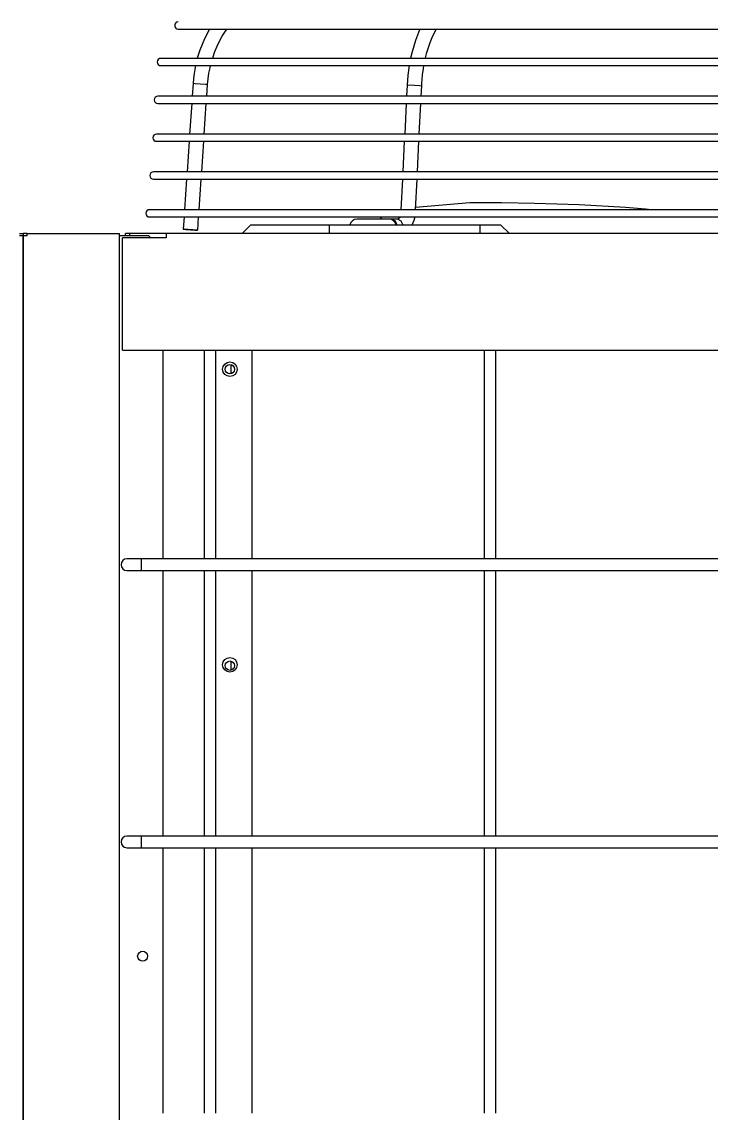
# Model space of a CAD drawing. Extents: x 594 to 813, y 174 to 240.
# Drawn here: x 741.774 to 744.144, y 187.327 to 191.08 of the extents above; entities that cross this region are included whole.
import ezdxf

# ---------------------------------------------------------------- set-up
doc = ezdxf.new("R2010")
doc.units = 0
doc.header["$MEASUREMENT"] = 0
doc.layers.add('AC.REF(S). PIPING', color=3, linetype='CONTINUOUS', lineweight=30)
doc.layers.add('LG-Product', color=3, linetype='CONTINUOUS')

# ---------------------------------------------------------------- blocks, each defined once
blk = doc.blocks.new('UW1-2')
at = {"layer": 'LG-Product', "color": 3, "linetype": 'Continuous'}
for p, q in [((1163.32, 3301.51), (1163.84, 3301.51)), ((1163.84, 3301.51), (1165.39, 3301.51)), ((1165.39, 3301.51), (1167.97, 3301.51)), ((1167.97, 3301.51), (1171.56, 3301.51)), ((1171.56, 3301.51), (1176.16, 3301.51)), ((1174.04, 3301.52), (1172.3, 3298.13)), ((1176.16, 3301.51), (1181.74, 3301.51)), ((1177.5, 3297.36), (1178.42, 3299.06)), ((1178.42, 3299.06), (1179.97, 3301.53)), ((1181.74, 3301.51), (1188.29, 3301.51)), ((1188.29, 3301.51), (1195.78, 3301.51)), ((1195.78, 3301.51), (1204.19, 3301.51)), ((1204.19, 3301.51), (1213.49, 3301.51)), ((1213.49, 3301.51), (1223.63, 3301.51)), ((1223.63, 3301.51), (1234.59, 3301.51)), ((1234.59, 3301.51), (1246.33, 3301.51)), ((1245.54, 3299.45), (1244.86, 3297.59)), ((1246.28, 3301.27), (1245.54, 3299.45)), ((1246.39, 3301.52), (1246.28, 3301.27)), ((1246.33, 3301.51), (1258.79, 3301.51)), ((1249.96, 3296.95), (1250.62, 3298.64)), ((1250.62, 3298.64), (1251.93, 3301.52)), ((1258.79, 3301.51), (1271.94, 3301.51)), ((1271.94, 3301.51), (1285.73, 3301.51)), ((1285.73, 3301.51), (1300.1, 3301.51)), ((1300.1, 3301.51), (1315.01, 3301.51)), ((1315.01, 3301.51), (1330.4, 3301.51)), ((1330.4, 3301.51), (1346.22, 3301.51)), ((1346.22, 3301.51), (1362.4, 3301.51)), ((1171.48, 3296.23), (1170.74, 3294.29)), ((1172.3, 3298.13), (1171.48, 3296.23)), ((1175.91, 3293.82), (1176.66, 3295.61)), ((1176.66, 3295.61), (1177.5, 3297.36)), ((1244.25, 3295.68), (1243.71, 3293.74)), ((1244.86, 3297.59), (1244.25, 3295.68)), ((1248.82, 3293.43), (1249.36, 3295.21)), ((1249.36, 3295.21), (1249.96, 3296.95)), ((1157.83, 3291.46), (1157.31, 3291.46)), ((1159.42, 3291.46), (1157.83, 3291.46)), ((1162.05, 3291.46), (1159.42, 3291.46)), ((1165.72, 3291.46), (1162.05, 3291.46)), ((1170.41, 3291.46), (1165.72, 3291.46)), ((1170.74, 3294.29), (1169.86, 3291.47)), ((1176.11, 3291.46), (1170.41, 3291.46)), ((1175.09, 3291.46), (1175.26, 3291.99)), ((1175.26, 3291.99), (1175.91, 3293.82)), ((1182.8, 3291.46), (1176.11, 3291.46)), ((1190.45, 3291.46), (1182.8, 3291.46)), ((1199.04, 3291.46), (1190.45, 3291.46)), ((1208.53, 3291.46), (1199.04, 3291.46)), ((1218.9, 3291.46), (1208.53, 3291.46)), ((1230.09, 3291.46), (1218.9, 3291.46)), ((1242.07, 3291.46), (1230.09, 3291.46)), ((1254.8, 3291.46), (1242.07, 3291.46)), ((1243.71, 3293.74), (1243.18, 3291.47)), ((1248.31, 3291.46), (1248.35, 3291.61)), ((1248.35, 3291.61), (1248.82, 3293.43)), ((1268.23, 3291.46), (1254.8, 3291.46)), ((1282.31, 3291.46), (1268.23, 3291.46)), ((1296.99, 3291.46), (1282.31, 3291.46)), ((1312.22, 3291.46), (1296.99, 3291.46)), ((1327.93, 3291.46), (1312.22, 3291.46)), ((1344.08, 3291.46), (1327.93, 3291.46)), ((1360.61, 3291.46), (1344.08, 3291.46)), ((1157.31, 3288.95), (1157.83, 3288.95)), ((1157.83, 3288.95), (1159.42, 3288.95)), ((1159.42, 3288.95), (1162.05, 3288.95)), ((1162.05, 3288.95), (1165.72, 3288.95)), ((1165.72, 3288.95), (1170.41, 3288.95)), ((1169.25, 3288.96), (1168.76, 3286.24)), ((1170.41, 3288.95), (1176.11, 3288.95)), ((1173.85, 3286.33), (1174.23, 3288.24)), ((1174.23, 3288.24), (1174.39, 3288.96)), ((1176.11, 3288.95), (1182.8, 3288.95)), ((1182.8, 3288.95), (1190.45, 3288.95)), ((1190.45, 3288.95), (1199.04, 3288.95)), ((1199.04, 3288.95), (1208.53, 3288.95)), ((1208.53, 3288.95), (1218.9, 3288.95)), ((1218.9, 3288.95), (1230.09, 3288.95)), ((1230.09, 3288.95), (1242.07, 3288.95)), ((1242.07, 3288.95), (1254.8, 3288.95)), ((1242.7, 3288.95), (1242.25, 3285.67)), ((1247.33, 3285.96), (1247.6, 3287.86)), ((1247.6, 3287.86), (1247.79, 3288.96)), ((1254.8, 3288.95), (1268.23, 3288.95)), ((1268.23, 3288.95), (1282.31, 3288.95)), ((1282.31, 3288.95), (1296.99, 3288.95)), ((1296.99, 3288.95), (1312.22, 3288.95)), ((1312.22, 3288.95), (1327.93, 3288.95)), ((1327.93, 3288.95), (1344.08, 3288.95)), ((1344.08, 3288.95), (1360.61, 3288.95)), ((1168.54, 3284.5), (1168.38, 3282.76)), ((1168.76, 3286.24), (1168.54, 3284.5)), ((1173.47, 3283.41), (1173.57, 3284.4)), ((1173.57, 3284.4), (1173.85, 3286.33)), ((1242.09, 3283.97), (1241.98, 3282.26)), ((1242.25, 3285.67), (1242.09, 3283.97)), ((1247.05, 3283.02), (1247.13, 3284.03)), ((1247.13, 3284.03), (1247.33, 3285.96)), ((1168.38, 3282.76), (1168.09, 3278.45)), ((1169.12, 3282.74), (1168.38, 3282.76)), ((1170.89, 3282.63), (1169.12, 3282.74)), ((1172.66, 3282.5), (1170.89, 3282.63)), ((1173.39, 3282.42), (1172.66, 3282.5)), ((1173.12, 3278.45), (1173.39, 3282.42)), ((1173.39, 3282.42), (1173.47, 3283.41)), ((1241.98, 3282.26), (1241.79, 3278.45)), ((1241.98, 3282.26), (1242.72, 3282.31)), ((1242.72, 3282.31), (1244.48, 3282.26)), ((1244.48, 3282.26), (1246.26, 3282.14)), ((1246.26, 3282.14), (1246.99, 3282.01)), ((1246.81, 3278.45), (1246.99, 3282.01)), ((1246.99, 3282.01), (1247.05, 3283.02)), ((1156.81, 3278.45), (1156.3, 3278.45)), ((1158.34, 3278.45), (1156.81, 3278.45)), ((1160.88, 3278.45), (1158.34, 3278.45)), ((1164.43, 3278.45), (1160.88, 3278.45)), ((1168.96, 3278.45), (1164.43, 3278.45)), ((1174.48, 3278.45), (1168.96, 3278.45)), ((1180.94, 3278.45), (1174.48, 3278.45)), ((1188.35, 3278.45), (1180.94, 3278.45)), ((1196.66, 3278.45), (1188.35, 3278.45)), ((1205.84, 3278.45), (1196.66, 3278.45)), ((1215.88, 3278.45), (1205.84, 3278.45)), ((1226.72, 3278.45), (1215.88, 3278.45)), ((1238.34, 3278.45), (1226.72, 3278.45)), ((1250.69, 3278.45), (1238.34, 3278.45)), ((1263.73, 3278.45), (1250.69, 3278.45)), ((1277.41, 3278.45), (1263.73, 3278.45)), ((1291.68, 3278.45), (1277.41, 3278.45)), ((1306.5, 3278.45), (1291.68, 3278.45)), ((1321.81, 3278.45), (1306.5, 3278.45)), ((1337.57, 3278.45), (1321.81, 3278.45)), ((1353.7, 3278.45), (1337.57, 3278.45)), ((1156.3, 3275.94), (1156.81, 3275.94)), ((1156.81, 3275.94), (1158.34, 3275.94)), ((1158.34, 3275.94), (1160.88, 3275.94)), ((1160.88, 3275.94), (1164.43, 3275.94)), ((1164.43, 3275.94), (1168.96, 3275.94)), ((1167.92, 3275.94), (1167.21, 3265.44)), ((1168.96, 3275.94), (1174.48, 3275.94)), ((1172.24, 3265.44), (1172.95, 3275.94)), ((1174.48, 3275.94), (1180.94, 3275.94)), ((1180.94, 3275.94), (1188.35, 3275.94)), ((1188.35, 3275.94), (1196.66, 3275.94)), ((1196.66, 3275.94), (1205.84, 3275.94)), ((1205.84, 3275.94), (1215.88, 3275.94)), ((1215.88, 3275.94), (1226.72, 3275.94)), ((1226.72, 3275.94), (1238.34, 3275.94)), ((1238.34, 3275.94), (1250.69, 3275.94)), ((1241.67, 3275.94), (1241.15, 3265.44)), ((1246.17, 3265.44), (1246.69, 3275.94)), ((1250.69, 3275.94), (1263.73, 3275.94)), ((1263.73, 3275.94), (1277.41, 3275.94)), ((1277.41, 3275.94), (1291.68, 3275.94)), ((1291.68, 3275.94), (1306.5, 3275.94)), ((1306.5, 3275.94), (1321.81, 3275.94)), ((1321.81, 3275.94), (1337.57, 3275.94)), ((1337.57, 3275.94), (1353.7, 3275.94)), ((1156.31, 3265.44), (1155.8, 3265.44)), ((1157.84, 3265.44), (1156.31, 3265.44)), ((1160.39, 3265.44), (1157.84, 3265.44)), ((1163.94, 3265.44), (1160.39, 3265.44)), ((1168.48, 3265.44), (1163.94, 3265.44)), ((1174.01, 3265.44), (1168.48, 3265.44)), ((1180.49, 3265.44), (1174.01, 3265.44)), ((1187.9, 3265.44), (1180.49, 3265.44)), ((1196.22, 3265.44), (1187.9, 3265.44)), ((1205.43, 3265.44), (1196.22, 3265.44)), ((1215.48, 3265.44), (1205.43, 3265.44)), ((1226.34, 3265.44), (1215.48, 3265.44)), ((1237.98, 3265.44), (1226.34, 3265.44)), ((1250.35, 3265.44), (1237.98, 3265.44)), ((1263.41, 3265.44), (1250.35, 3265.44)), ((1277.11, 3265.44), (1263.41, 3265.44)), ((1291.41, 3265.44), (1277.11, 3265.44)), ((1306.26, 3265.44), (1291.41, 3265.44)), ((1321.6, 3265.44), (1306.26, 3265.44)), ((1337.38, 3265.44), (1321.6, 3265.44)), ((1353.54, 3265.44), (1337.38, 3265.44)), ((1155.8, 3262.93), (1156.31, 3262.93)), ((1156.31, 3262.93), (1157.84, 3262.93)), ((1157.84, 3262.93), (1160.39, 3262.93)), ((1160.39, 3262.93), (1163.94, 3262.93)), ((1163.94, 3262.93), (1168.48, 3262.93)), ((1167.04, 3262.93), (1166.33, 3252.43)), ((1168.48, 3262.93), (1174.01, 3262.93)), ((1171.36, 3252.43), (1172.07, 3262.93)), ((1174.01, 3262.93), (1180.49, 3262.93)), ((1180.49, 3262.93), (1187.9, 3262.93)), ((1187.9, 3262.93), (1196.22, 3262.93)), ((1196.22, 3262.93), (1205.43, 3262.93)), ((1205.43, 3262.93), (1215.48, 3262.93)), ((1215.48, 3262.93), (1226.34, 3262.93)), ((1226.34, 3262.93), (1237.98, 3262.93)), ((1237.98, 3262.93), (1250.35, 3262.93)), ((1241.02, 3262.93), (1240.5, 3252.43)), ((1245.53, 3252.43), (1246.05, 3262.93)), ((1250.35, 3262.93), (1263.41, 3262.93)), ((1263.41, 3262.93), (1277.11, 3262.93)), ((1277.11, 3262.93), (1291.41, 3262.93)), ((1291.41, 3262.93), (1306.26, 3262.93)), ((1306.26, 3262.93), (1321.6, 3262.93)), ((1321.6, 3262.93), (1337.38, 3262.93)), ((1337.38, 3262.93), (1353.54, 3262.93)), ((1155.31, 3252.43), (1154.8, 3252.43)), ((1154.8, 3249.92), (1155.31, 3249.92)), ((1156.85, 3252.43), (1155.31, 3252.43)), ((1155.31, 3249.92), (1156.85, 3249.92)), ((1159.4, 3252.43), (1156.85, 3252.43)), ((1156.85, 3249.92), (1159.4, 3249.92)), ((1162.96, 3252.43), (1159.4, 3252.43)), ((1159.4, 3249.92), (1162.96, 3249.92)), ((1167.52, 3252.43), (1162.96, 3252.43)), ((1162.96, 3249.92), (1167.52, 3249.92)), ((1166.17, 3249.92), (1165.46, 3239.42)), ((1173.07, 3252.43), (1167.52, 3252.43)), ((1167.52, 3249.92), (1173.07, 3249.92)), ((1170.48, 3239.42), (1171.19, 3249.92)), ((1179.57, 3252.43), (1173.07, 3252.43)), ((1173.07, 3249.92), (1179.57, 3249.92)), ((1187.01, 3252.43), (1179.57, 3252.43)), ((1179.57, 3249.92), (1187.01, 3249.92)), ((1195.36, 3252.43), (1187.01, 3252.43)), ((1187.01, 3249.92), (1195.36, 3249.92)), ((1204.6, 3252.43), (1195.36, 3252.43)), ((1195.36, 3249.92), (1204.6, 3249.92)), ((1214.68, 3252.43), (1204.6, 3252.43)), ((1204.6, 3249.92), (1214.68, 3249.92)), ((1225.58, 3252.43), (1214.68, 3252.43)), ((1214.68, 3249.92), (1225.58, 3249.92)), ((1237.26, 3252.43), (1225.58, 3252.43)), ((1225.58, 3249.92), (1237.26, 3249.92)), ((1249.67, 3252.43), (1237.26, 3252.43)), ((1237.26, 3249.92), (1249.67, 3249.92)), ((1240.38, 3249.92), (1239.86, 3239.42)), ((1244.88, 3239.42), (1245.4, 3249.92)), ((1262.78, 3252.43), (1249.67, 3252.43)), ((1249.67, 3249.92), (1262.78, 3249.92)), ((1276.53, 3252.43), (1262.78, 3252.43)), ((1262.78, 3249.92), (1276.53, 3249.92)), ((1290.88, 3252.43), (1276.53, 3252.43)), ((1276.53, 3249.92), (1290.88, 3249.92)), ((1305.78, 3252.43), (1290.88, 3252.43)), ((1290.88, 3249.92), (1305.78, 3249.92)), ((1321.17, 3252.43), (1305.78, 3252.43)), ((1305.78, 3249.92), (1321.17, 3249.92)), ((1337, 3252.43), (1321.17, 3252.43)), ((1321.17, 3249.92), (1337, 3249.92)), ((1353.22, 3252.43), (1337, 3252.43)), ((1337, 3249.92), (1353.22, 3249.92)), ((1153.92, 3239.42), (1153.4, 3239.42)), ((1155.46, 3239.42), (1153.92, 3239.42)), ((1158.03, 3239.42), (1155.46, 3239.42)), ((1161.61, 3239.42), (1158.03, 3239.42)), ((1166.19, 3239.42), (1161.61, 3239.42)), ((1171.76, 3239.42), (1166.19, 3239.42)), ((1178.29, 3239.42), (1171.76, 3239.42)), ((1185.77, 3239.42), (1178.29, 3239.42)), ((1194.16, 3239.42), (1185.77, 3239.42)), ((1203.44, 3239.42), (1194.16, 3239.42)), ((1213.57, 3239.42), (1203.44, 3239.42)), ((1224.53, 3239.42), (1213.57, 3239.42)), ((1236.26, 3239.42), (1224.53, 3239.42)), ((1248.73, 3239.42), (1236.26, 3239.42)), ((1263.5, 3241.73), (1244.92, 3240.16)), ((1261.9, 3239.42), (1248.73, 3239.42)), ((1275.72, 3239.42), (1261.9, 3239.42)), ((1274.47, 3241.73), (1263.5, 3241.73)), ((1285.8, 3241.54), (1274.47, 3241.73)), ((1290.13, 3239.42), (1275.72, 3239.42)), ((1301.16, 3241.04), (1285.8, 3241.54)), ((1305.1, 3239.42), (1290.13, 3239.42)), ((1317.05, 3240.13), (1301.16, 3241.04)), ((1320.57, 3239.42), (1305.1, 3239.42)), ((1323.98, 3239.61), (1317.05, 3240.13)), ((1336.48, 3239.42), (1320.57, 3239.42)), ((1326.11, 3239.42), (1323.98, 3239.61)), ((1352.77, 3239.42), (1336.48, 3239.42)), ((1153.4, 3236.91), (1153.92, 3236.91)), ((1153.92, 3236.91), (1155.46, 3236.91)), ((1155.46, 3236.91), (1158.03, 3236.91)), ((1158.03, 3236.91), (1161.61, 3236.91)), ((1161.61, 3236.91), (1166.19, 3236.91)), ((1165.29, 3236.91), (1165, 3232.72)), ((1166.19, 3236.91), (1171.76, 3236.91)), ((1170.01, 3232.39), (1170.31, 3236.91)), ((1171.76, 3236.91), (1178.29, 3236.91)), ((1178.29, 3236.91), (1185.77, 3236.91)), ((1185.77, 3236.91), (1194.16, 3236.91)), ((1194.16, 3236.91), (1203.44, 3236.91)), ((1203.44, 3236.91), (1213.57, 3236.91)), ((1213.57, 3236.91), (1224.53, 3236.91)), ((1224.53, 3236.91), (1236.26, 3236.91)), ((1225.29, 3236.15), (1224.74, 3236.15)), ((1226.82, 3236.15), (1225.29, 3236.15)), ((1229.03, 3236.15), (1226.82, 3236.15)), ((1231.49, 3236.15), (1229.03, 3236.15)), ((1233.7, 3236.15), (1231.49, 3236.15)), ((1233.24, 3236.91), (1232.64, 3236.16)), ((1235.23, 3236.15), (1233.7, 3236.15)), ((1235.78, 3236.15), (1235.23, 3236.15)), ((1236.2, 3236.15), (1235.78, 3236.15)), ((1236.75, 3236.15), (1236.2, 3236.15)), ((1236.26, 3236.91), (1248.73, 3236.91)), ((1238.78, 3236.15), (1236.75, 3236.15)), ((1236.75, 3236.15), (1237.84, 3235.63)), ((1237.84, 3235.63), (1238.47, 3234.26)), ((1238.8, 3236.16), (1238.78, 3236.15)), ((1238.78, 3236.15), (1238.78, 3236.15)), ((1238.78, 3236.15), (1239.87, 3235.63)), ((1238.85, 3236.18), (1238.8, 3236.16)), ((1238.95, 3236.25), (1238.85, 3236.18)), ((1239.08, 3236.37), (1238.95, 3236.25)), ((1239.24, 3236.56), (1239.08, 3236.37)), ((1239.43, 3236.88), (1239.24, 3236.56)), ((1239.87, 3235.63), (1240.5, 3234.26)), ((1243.7, 3234.24), (1244.09, 3235.02)), ((1244.09, 3235.02), (1244.39, 3235.8)), ((1244.39, 3235.8), (1244.61, 3236.62)), ((1244.61, 3236.62), (1244.67, 3236.91)), ((1248.73, 3236.91), (1261.9, 3236.91)), ((1261.9, 3236.91), (1275.72, 3236.91)), ((1275.72, 3236.91), (1290.13, 3236.91)), ((1290.13, 3236.91), (1305.1, 3236.91)), ((1305.1, 3236.91), (1320.57, 3236.91)), ((1320.57, 3236.91), (1336.48, 3236.91)), ((1336.48, 3236.91), (1352.77, 3236.91)), ((1110.02, 3231.21), (1110.02, 3230.4)), ((1111.33, 3231.21), (1110.02, 3231.21)), ((1111.33, 3231.21), (1143.13, 3231.21)), ((1111.33, 3230.4), (1111.33, 3231.21)), ((1143.13, 1782.69), (1143.13, 3231.21)), ((1146.64, 3231.26), (1145.13, 3231.26)), ((1145.13, 3230.4), (1145.13, 3231.26)), ((1748.52, 3231.26), (1146.64, 3231.26)), ((1146.64, 3230.4), (1146.64, 3231.26)), ((2340.87, 3231.21), (1159.18, 3231.21)), ((1159.18, 3231.21), (1159.18, 3229.7)), ((1165.34, 3232.72), (1165.04, 3232.71)), ((1165.04, 3232.71), (1165.9, 3232.63)), ((1166.65, 3232.66), (1165.34, 3232.72)), ((1165.9, 3232.63), (1167.51, 3232.51)), ((1168.36, 3232.54), (1166.65, 3232.66)), ((1167.51, 3232.51), (1169.11, 3232.41)), ((1169.67, 3232.43), (1168.36, 3232.54)), ((1169.11, 3232.41), (1169.97, 3232.38)), ((1169.97, 3232.38), (1169.67, 3232.43)), ((1185.26, 3231.26), (1188.27, 3234.26)), ((1188.27, 3234.26), (1188.79, 3234.26)), ((1188.79, 3234.26), (1190.33, 3234.26)), ((1190.33, 3234.26), (1192.83, 3234.26)), ((1192.83, 3234.26), (1196.2, 3234.26)), ((1196.2, 3234.26), (1200.3, 3234.26)), ((1200.3, 3234.26), (1204.99, 3234.26)), ((1204.99, 3234.26), (1210.07, 3234.26)), ((1210.07, 3234.26), (1215.35, 3234.26)), ((1215.35, 3234.26), (1267.11, 3234.26)), ((1215.35, 3231.26), (1215.35, 3234.26)), ((1267.11, 3234.26), (1269.8, 3234.26)), ((1267.11, 3231.26), (1267.11, 3234.26)), ((1269.8, 3234.26), (1272.08, 3234.26)), ((1272.08, 3234.26), (1273.6, 3234.26)), ((1273.6, 3234.26), (1274.13, 3234.26)), ((1277.14, 3231.26), (1274.13, 3234.26)), ((2388.72, 3231.21), (2390.02, 3231.21)), ((2390.02, 3231.21), (2390.02, 3230.4)), ((1110.02, 1782.69), (1110.02, 3230.4)), ((1111.33, 3230.4), (1110.02, 3230.4)), ((1153.16, 3230.4), (1143.13, 3230.4)), ((1159.18, 3229.7), (1144.13, 3229.7)), ((1144.13, 3191.08), (1144.13, 3229.7)), ((1153.86, 3229.7), (1153.16, 3230.4)), ((2390.02, 3230.4), (2388.72, 3230.4)), ((2390.02, 3230.4), (2390.02, 1782.69)), ((1144.13, 3191.08), (2355.92, 3191.08)), ((1158.17, 3119.35), (1158.17, 3191.08)), ((1172.22, 3191.08), (1172.22, 3119.35)), ((1176.23, 3119.35), (1176.23, 3191.08)), ((1188.67, 3119.35), (1188.67, 3191.08)), ((1268.52, 3191.08), (1268.52, 3119.35)), ((1272.53, 3119.35), (1272.53, 3191.08)), ((1181.54, 3184.56), (1181.54, 3186.09)), ((1181.54, 3183.04), (1181.54, 3184.56)), ((1146.3, 3119.36), (1145.63, 3119.36)), ((1148.14, 3119.36), (1146.3, 3119.36)), ((1150.65, 3119.36), (1148.14, 3119.36)), ((2349.4, 3119.36), (1150.65, 3119.36)), ((1150.65, 3118.77), (1150.65, 3119.36)), ((1150.65, 3117.35), (1150.65, 3118.77)), ((1145.63, 3115.35), (1146.3, 3115.35)), ((1146.3, 3115.35), (1148.14, 3115.35)), ((1148.14, 3115.35), (1150.65, 3115.35)), ((1150.65, 3115.93), (1150.65, 3117.35)), ((1150.65, 3115.35), (1150.65, 3115.93)), ((1150.65, 3115.35), (2349.4, 3115.35)), ((1158.17, 3024.06), (1158.17, 3115.34)), ((1172.22, 3115.34), (1172.22, 3024.06)), ((1176.23, 3024.06), (1176.23, 3115.34)), ((1188.67, 3024.06), (1188.67, 3115.34)), ((1268.52, 3115.34), (1268.52, 3024.06)), ((1272.53, 3024.06), (1272.53, 3115.34)), ((1181.54, 3082.65), (1181.54, 3084.17)), ((1181.54, 3081.12), (1181.54, 3082.65)), ((1146.3, 3024.06), (1145.63, 3024.06)), ((1148.14, 3024.06), (1146.3, 3024.06)), ((1150.65, 3024.06), (1148.14, 3024.06)), ((2349.4, 3024.06), (1150.65, 3024.06)), ((1150.65, 3023.47), (1150.65, 3024.06)), ((1150.65, 3022.05), (1150.65, 3023.47)), ((1150.65, 3020.64), (1150.65, 3022.05)), ((1145.63, 3020.05), (1146.3, 3020.05)), ((1146.3, 3020.05), (1148.14, 3020.05)), ((1148.14, 3020.05), (1150.65, 3020.05)), ((1150.65, 3020.05), (1150.65, 3020.64)), ((1150.65, 3020.05), (2349.4, 3020.05)), ((1158.17, 2928.77), (1158.17, 3020.05)), ((1172.22, 3020.05), (1172.22, 2928.77)), ((1176.23, 2928.77), (1176.23, 3020.05)), ((1188.67, 2928.77), (1188.67, 3020.05)), ((1268.52, 3020.05), (1268.52, 2928.77)), ((1272.53, 2928.77), (1272.53, 3020.05))]:
    blk.add_line(p, q, dxfattribs=at)
for centre, radius in [((1181.04, 3184.56), 2.51), ((1181.04, 3184.56), 1.61), ((1181.04, 3082.94), 2.51), ((1181.04, 3082.64), 1.61), ((1151.05, 2982.73), 1.71)]:
    blk.add_circle(centre, radius, dxfattribs=at)
for centre, radius, start, end in [((1163.32, 3302.76), 1.25, 90, 270), ((1157.31, 3290.2), 1.25, 90, 270), ((1156.3, 3277.19), 1.25, 90, 270), ((1155.8, 3264.18), 1.25, 90, 270), ((1154.8, 3251.17), 1.25, 90, 270), ((1153.4, 3238.17), 1.25, 90, 270), ((1224.74, 3233.65), 2.51, 90, 165.7238), ((1235.78, 3233.65), 2.51, 14.2762, 90), ((1145.63, 3117.35), 2.01, 90, 270), ((1145.63, 3022.05), 2.01, 90, 270)]:
    blk.add_arc(centre, radius, start, end, dxfattribs=at)
blk = doc.blocks.new('UW1+UW1_1')
at = {"layer": 'LG-Product'}
for p in [(1162.18, 1452.14), (2442.18, 1452.14)]:
    blk.add_blockref('UW1-2', p, dxfattribs=at)
blk = doc.blocks.new('A$C5B2C3915')
at = {"layer": 'LG-Product'}
blk.add_blockref('UW1+UW1_1', (-4815.985, -5735.586), dxfattribs=at)

msp = doc.modelspace()

# ---------------------------------------------------------------- block references
at = {"layer": 'AC.REF(S). PIPING', "linetype": 'Continuous', "xscale": 0.0099999999999909, "yscale": 0.0099999999999909, "zscale": 0.0099999999999909}
msp.add_blockref('A$C5B2C3915', (754.4172, 200.8743), dxfattribs=at)

doc.saveas('drawing.dxf')
